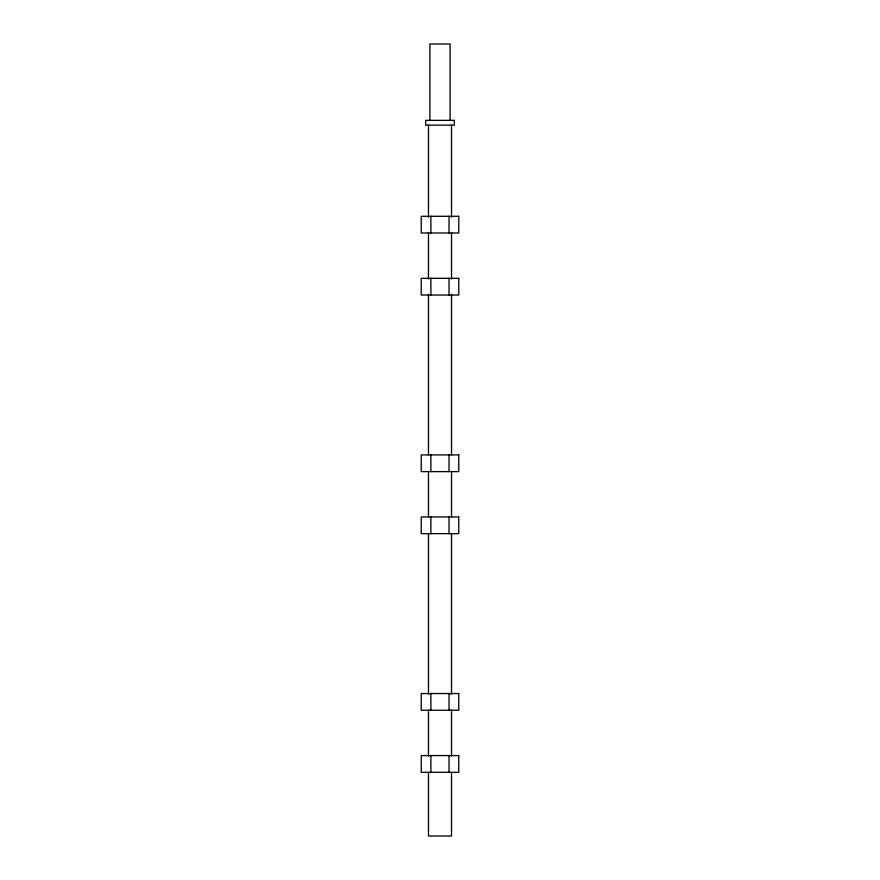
<?xml version="1.0" encoding="UTF-8"?>
<svg xmlns="http://www.w3.org/2000/svg" width="880" height="880" viewBox="0 0 880 880"><rect width="100%" height="100%" fill="white"/><g stroke="black" fill="none" stroke-linecap="round" stroke-linejoin="round"><path stroke-width="1.32" d="M451.528 125.136L451.528 217.261M451.528 232.386L451.528 279.136M451.528 294.261L451.528 455.125M451.528 471.625L451.528 517M451.528 533.5L451.528 694.375M451.528 709.5L451.528 756.25M451.528 772.75L451.528 836L428.472 836L428.472 772.75M450.098 120.362L450.098 44L429.902 44L429.902 120.362M449.031 216.293L449.031 232.991M449.031 278.333L449.031 295.031M449.031 454.916L449.031 471.614M449.031 516.956L449.031 533.665M449.031 693.539L449.031 710.248M449.031 755.579L449.031 772.288M430.892 216.293L430.892 232.991M430.892 278.333L430.892 295.031M430.892 454.916L430.892 471.614M430.892 516.956L430.892 533.665M430.892 693.539L430.892 710.248M430.892 755.579L430.892 772.288M428.472 125.136L428.472 217.261M428.472 232.386L428.472 279.136M428.472 294.261L428.472 455.125M428.472 471.625L428.472 517M428.472 533.5L428.472 694.375M428.472 709.5L428.472 756.25M454.3 120.362L425.7 120.362L425.7 125.136L454.3 125.136L454.3 120.362M458.766 216.293L421.234 216.293L421.234 232.991L458.766 232.991L458.766 216.293M458.766 278.333L421.234 278.333L421.234 295.031L458.766 295.031L458.766 278.333M458.766 454.916L421.234 454.916L421.234 471.614L458.766 471.614L458.766 454.916M458.766 516.956L421.234 516.956L421.234 533.665L458.766 533.665L458.766 516.956M458.766 693.539L421.234 693.539L421.234 710.248L458.766 710.248L458.766 693.539M458.766 755.579L421.234 755.579L421.234 772.288L458.766 772.288L458.766 755.579"/></g></svg>
